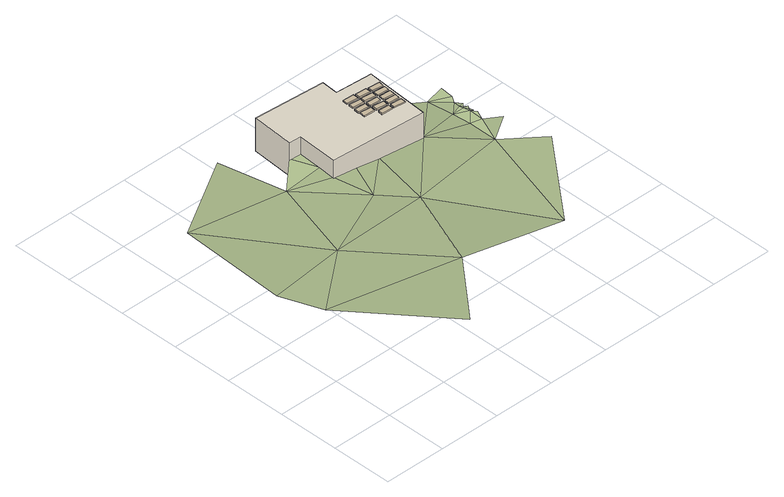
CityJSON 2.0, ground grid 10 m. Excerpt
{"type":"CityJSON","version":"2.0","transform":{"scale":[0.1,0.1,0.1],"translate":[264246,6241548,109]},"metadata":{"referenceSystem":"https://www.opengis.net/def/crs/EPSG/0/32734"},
"CityObjects":{
"building1":{"type":"Building","attributes":{"address":"28 Garrick Road Universtity Estate Cape Town","building":"house","building:levels":1.5,"building_height":5.5,"roof_height":117.5,"ground_height":110.4,"plus_code":"4FRW3C6X+3RQ"},"children":["building1-1","building1-2","building1-3","building1-4","building1-5","building1-6","building1-7","building1-8","building1-9","building1-10","building1-11","building1-12","building1-13","building1-14"],"geometry":[{"type":"Solid","lod":"1","boundaries":[[[[0,1,2,3]],[[1,4,5,2]],[[4,6,7,5]],[[6,8,9,7]],[[8,10,11,9]],[[10,12,13,11]],[[12,14,15,13]],[[14,0,3,15]],[[3,2,5,7,9,11,13,15]],[[14,12,10,8,6,4,1,0]]]]}]},
"building1-1":{"type":"BuildingInstallation","parents":["building1"],"geometry":[{"type":"Solid","lod":"1","boundaries":[[[[16,17,18,19]],[[17,20,21,18]],[[20,22,23,21]],[[22,16,19,23]],[[19,18,21,23]],[[22,20,17,16]]]]}]},
"building1-2":{"type":"BuildingInstallation","parents":["building1"],"geometry":[{"type":"Solid","lod":"1","boundaries":[[[[24,25,26,27]],[[25,28,29,26]],[[28,30,31,29]],[[30,24,27,31]],[[27,26,29,31]],[[30,28,25,24]]]]}]},
"building1-3":{"type":"BuildingInstallation","parents":["building1"],"geometry":[{"type":"Solid","lod":"1","boundaries":[[[[32,33,34,35]],[[33,36,37,34]],[[36,38,39,37]],[[38,32,35,39]],[[35,34,37,39]],[[38,36,33,32]]]]}]},
"building1-4":{"type":"BuildingInstallation","parents":["building1"],"geometry":[{"type":"Solid","lod":"1","boundaries":[[[[40,41,42,43]],[[41,44,45,42]],[[44,46,47,45]],[[46,40,43,47]],[[43,42,45,47]],[[46,44,41,40]]]]}]},
"building1-5":{"type":"BuildingInstallation","parents":["building1"],"geometry":[{"type":"Solid","lod":"1","boundaries":[[[[48,49,50,51]],[[49,52,53,50]],[[52,54,55,53]],[[54,48,51,55]],[[51,50,53,55]],[[54,52,49,48]]]]}]},
"building1-6":{"type":"BuildingInstallation","parents":["building1"],"geometry":[{"type":"Solid","lod":"1","boundaries":[[[[56,57,58,59]],[[57,60,61,58]],[[60,62,63,61]],[[62,56,59,63]],[[59,58,61,63]],[[62,60,57,56]]]]}]},
"building1-7":{"type":"BuildingInstallation","parents":["building1"],"geometry":[{"type":"Solid","lod":"1","boundaries":[[[[64,65,66,67]],[[65,68,69,66]],[[68,70,71,69]],[[70,64,67,71]],[[67,66,69,71]],[[70,68,65,64]]]]}]},
"building1-8":{"type":"BuildingInstallation","parents":["building1"],"geometry":[{"type":"Solid","lod":"1","boundaries":[[[[72,73,74,75]],[[73,76,77,74]],[[76,78,79,77]],[[78,72,75,79]],[[75,74,77,79]],[[78,76,73,72]]]]}]},
"building1-9":{"type":"BuildingInstallation","parents":["building1"],"geometry":[{"type":"Solid","lod":"1","boundaries":[[[[80,81,82,83]],[[81,84,85,82]],[[84,86,87,85]],[[86,80,83,87]],[[83,82,85,87]],[[86,84,81,80]]]]}]},
"building1-10":{"type":"BuildingInstallation","parents":["building1"],"geometry":[{"type":"Solid","lod":"1","boundaries":[[[[88,89,90,91]],[[89,92,93,90]],[[92,94,95,93]],[[94,88,91,95]],[[91,90,93,95]],[[94,92,89,88]]]]}]},
"building1-11":{"type":"BuildingInstallation","parents":["building1"],"geometry":[{"type":"Solid","lod":"1","boundaries":[[[[96,97,98,99]],[[97,100,101,98]],[[100,102,103,101]],[[102,96,99,103]],[[99,98,101,103]],[[102,100,97,96]]]]}]},
"building1-12":{"type":"BuildingInstallation","parents":["building1"],"geometry":[{"type":"Solid","lod":"1","boundaries":[[[[104,105,106,107]],[[105,108,109,106]],[[108,110,111,109]],[[110,104,107,111]],[[107,106,109,111]],[[110,108,105,104]]]]}]},
"building1-13":{"type":"BuildingInstallation","parents":["building1"],"geometry":[{"type":"Solid","lod":"1","boundaries":[[[[112,113,114,115]],[[113,116,117,114]],[[116,118,119,117]],[[118,112,115,119]],[[115,114,117,119]],[[118,116,113,112]]]]}]},
"building1-14":{"type":"BuildingInstallation","parents":["building1"],"geometry":[{"type":"Solid","lod":"1","boundaries":[[[[120,121,122,123]],[[121,124,125,122]],[[124,126,127,125]],[[126,120,123,127]],[[123,122,125,127]],[[126,124,121,120]]]]}]},
"terrain1":{"type":"TINRelief","geometry":[{"type":"CompositeSurface","lod":"1","boundaries":[[[128,129,130]],[[128,131,129]],[[130,132,133]],[[133,128,130]],[[131,128,134]],[[131,134,135]],[[134,128,136]],[[128,133,137]],[[137,136,128]],[[138,134,136]],[[138,139,134]],[[134,139,140]],[[136,141,138]],[[140,139,142]],[[137,133,143]],[[137,144,136]],[[141,136,144]],[[145,144,137]],[[146,137,143]],[[137,146,145]],[[147,1,145]],[[146,148,145]],[[143,149,146]],[[145,148,150]],[[150,147,145]],[[146,151,148]],[[148,152,150]],[[153,151,146]],[[148,151,152]],[[147,150,154]],[[152,155,150]],[[156,150,155]],[[150,156,154]],[[151,157,152]],[[155,152,158]],[[156,155,159]],[[152,160,158]],[[158,161,155]],[[159,155,161]],[[159,162,156]],[[154,163,147]],[[156,162,154]],[[147,163,164]]]}]}
},
"vertices":[
[422,367,14],[430,474,14],[430,474,69],[422,367,69],[370,478,14],[370,478,69],[372,505,14],[372,505,69],[256,513,14],[256,513,69],[251,444,14],[251,444,69],[270,443,14],[270,443,69],[266,377,14],[266,377,69],
[362,457,70],[361,449,70],[361,449,72],[362,457,72],[380,447,70],[380,447,72],[380,456,70],[380,456,72],
[383,455,70],[382,447,70],[382,447,72],[383,455,72],[401,445,70],[401,445,72],[401,454,70],[401,454,72],
[404,453,70],[404,445,70],[404,445,72],[404,453,72],[422,443,70],[422,443,72],[423,451,70],[423,451,72],
[361,445,70],[361,437,70],[361,437,72],[361,445,72],[379,435,70],[379,435,72],[380,443,70],[380,443,72],
[382,444,70],[381,436,70],[381,436,72],[382,444,72],[400,434,70],[400,434,72],[401,442,70],[401,442,72],
[403,442,70],[403,433,70],[403,433,72],[403,442,72],[421,432,70],[421,432,72],[422,440,70],[422,440,72],
[360,433,70],[359,425,70],[359,425,72],[360,433,72],[377,424,70],[377,424,72],[378,432,70],[378,432,72],
[381,432,70],[380,424,70],[380,424,72],[381,432,72],[398,423,70],[398,423,72],[399,431,70],[399,431,72],
[403,430,70],[402,422,70],[402,422,72],[403,430,72],[420,420,70],[420,420,72],[421,429,70],[421,429,72],
[360,423,70],[359,414,70],[359,414,72],[360,423,72],[377,413,70],[377,413,72],[378,421,70],[378,421,72],
[381,421,70],[380,413,70],[380,413,72],[381,421,72],[398,411,70],[398,411,72],[399,419,70],[399,419,72],
[402,419,70],[401,411,70],[401,411,72],[402,419,72],[419,410,70],[419,410,72],[420,418,70],[420,418,72],
[380,409,70],[379,401,70],[379,401,72],[380,409,72],[397,400,70],[397,400,72],[398,408,70],[398,408,72],
[401,408,70],[400,400,70],[400,400,72],[401,408,72],[419,398,70],[419,398,72],[419,406,70],[419,406,72],
[150,251,54],[6,217,76],[36,157,70],[26,406,64],[157,9,71],[256,125,55],[197,395,45],[177,504,43],[281,317,37],[318,266,41],[266,377,41],[267,403,42],[251,444,42],[305,375,38],[270,443,42],[452,133,4],[345,372,33],[422,367,28],[497,309,15],[493,432,11],[499,358,13],[566,274,2],[497,388,13],[517,354,13],[518,378,13],[544,341,10],[517,407,11],[516,388,13],[515,394,13],[524,370,13],[520,382,13],[518,391,13],[523,376,13],[523,387,13],[522,395,13],[524,418,11],[526,440,11]
]}
